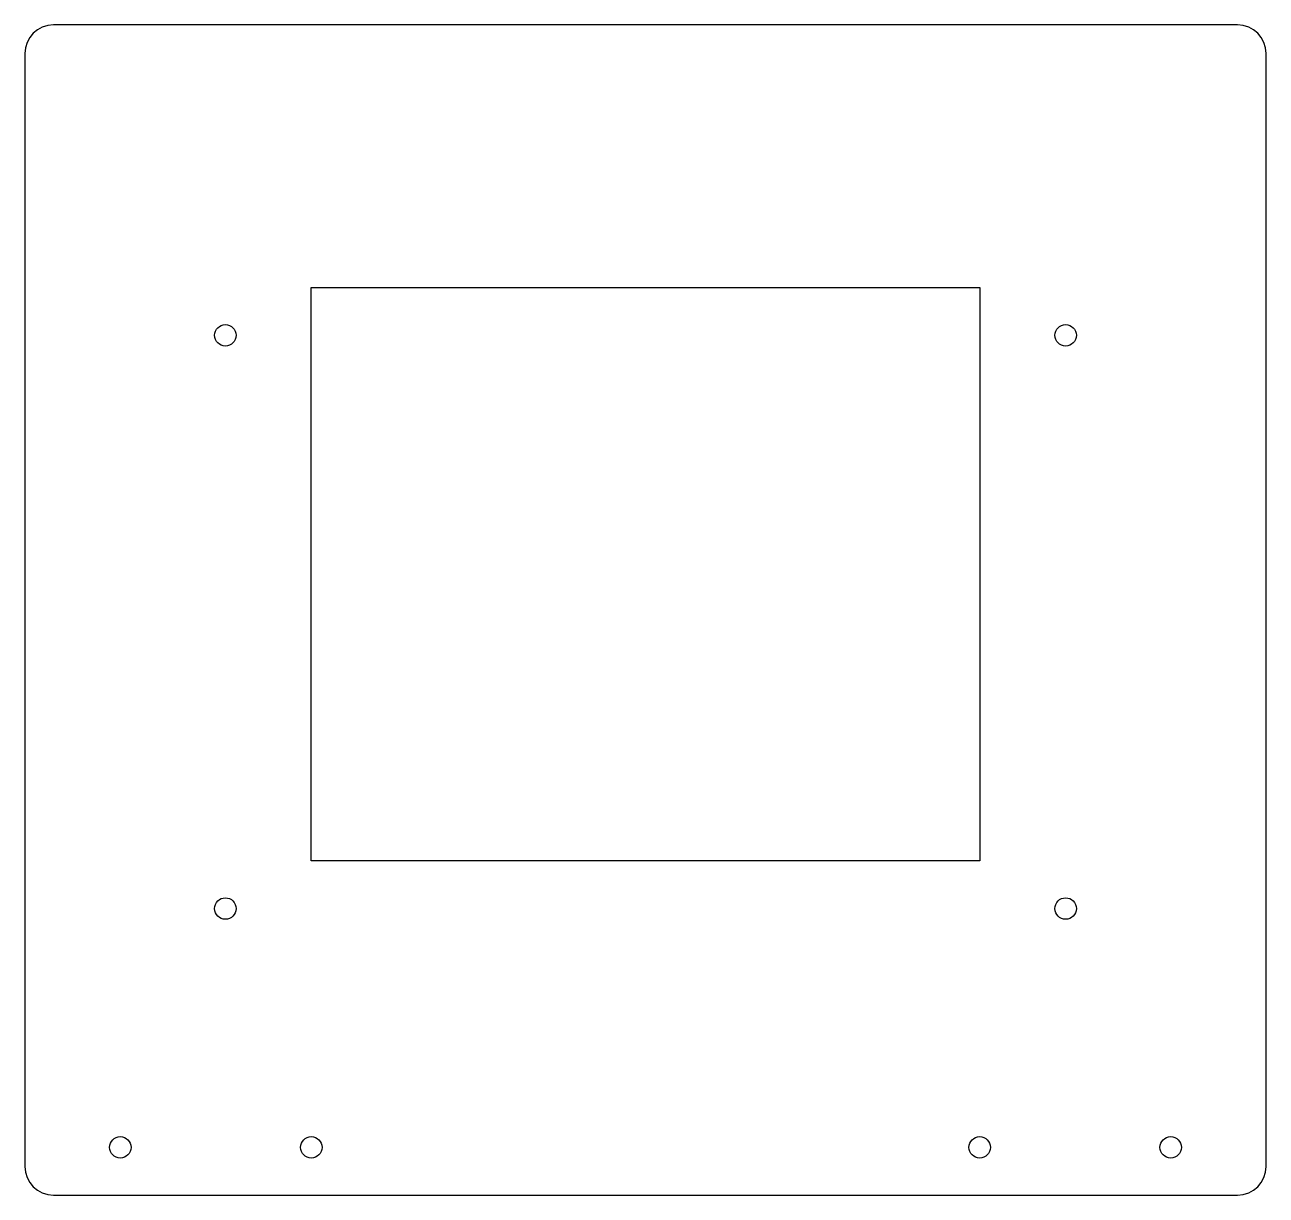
# Model space of a CAD drawing. Header units: millimetres. Extents: x -130 to 130, y 0 to 245.
import ezdxf

# ---------------------------------------------------------------- set-up
doc = ezdxf.new("R2010")
doc.units = ezdxf.units.MM
doc.layers.add('CUT', color=7, linetype='Continuous')

msp = doc.modelspace()

# ---------------------------------------------------------------- linework, layer by layer
at = {"layer": 'CUT'}
for p, q in [((124, 245, 0.5), (-124, 245, 0.5)), ((-130, 239, 0.5), (-130, 6, 0.5)), ((130, 6, 0.5), (130, 239, 0.5)), ((-70, 70, 0.5), (-70, 190, 0.5)), ((-70, 190, 0.5), (70, 190, 0.5)), ((70, 190, 0.5), (70, 70, 0.5)), ((70, 70, 0.5), (-70, 70, 0.5)), ((-124, 0, 0.5), (124, 0, 0.5))]:
    msp.add_line(p, q, dxfattribs=at)
for centre in [(-88, 180, 0.5), (88, 180, 0.5), (-88, 60, 0.5), (88, 60, 0.5), (-110, 10, 0.5), (-70, 10, 0.5), (70, 10, 0.5), (110, 10, 0.5)]:
    msp.add_circle(centre, 2.25, dxfattribs=at)
for centre, start, end in [((-124, 239, 0.5), 90, 180), ((124, 239, 0.5), 0, 90), ((-124, 6, 0.5), 180, 270), ((124, 6, 0.5), -90, 0)]:
    msp.add_arc(centre, 6, start, end, dxfattribs=at)

doc.saveas('drawing.dxf')
